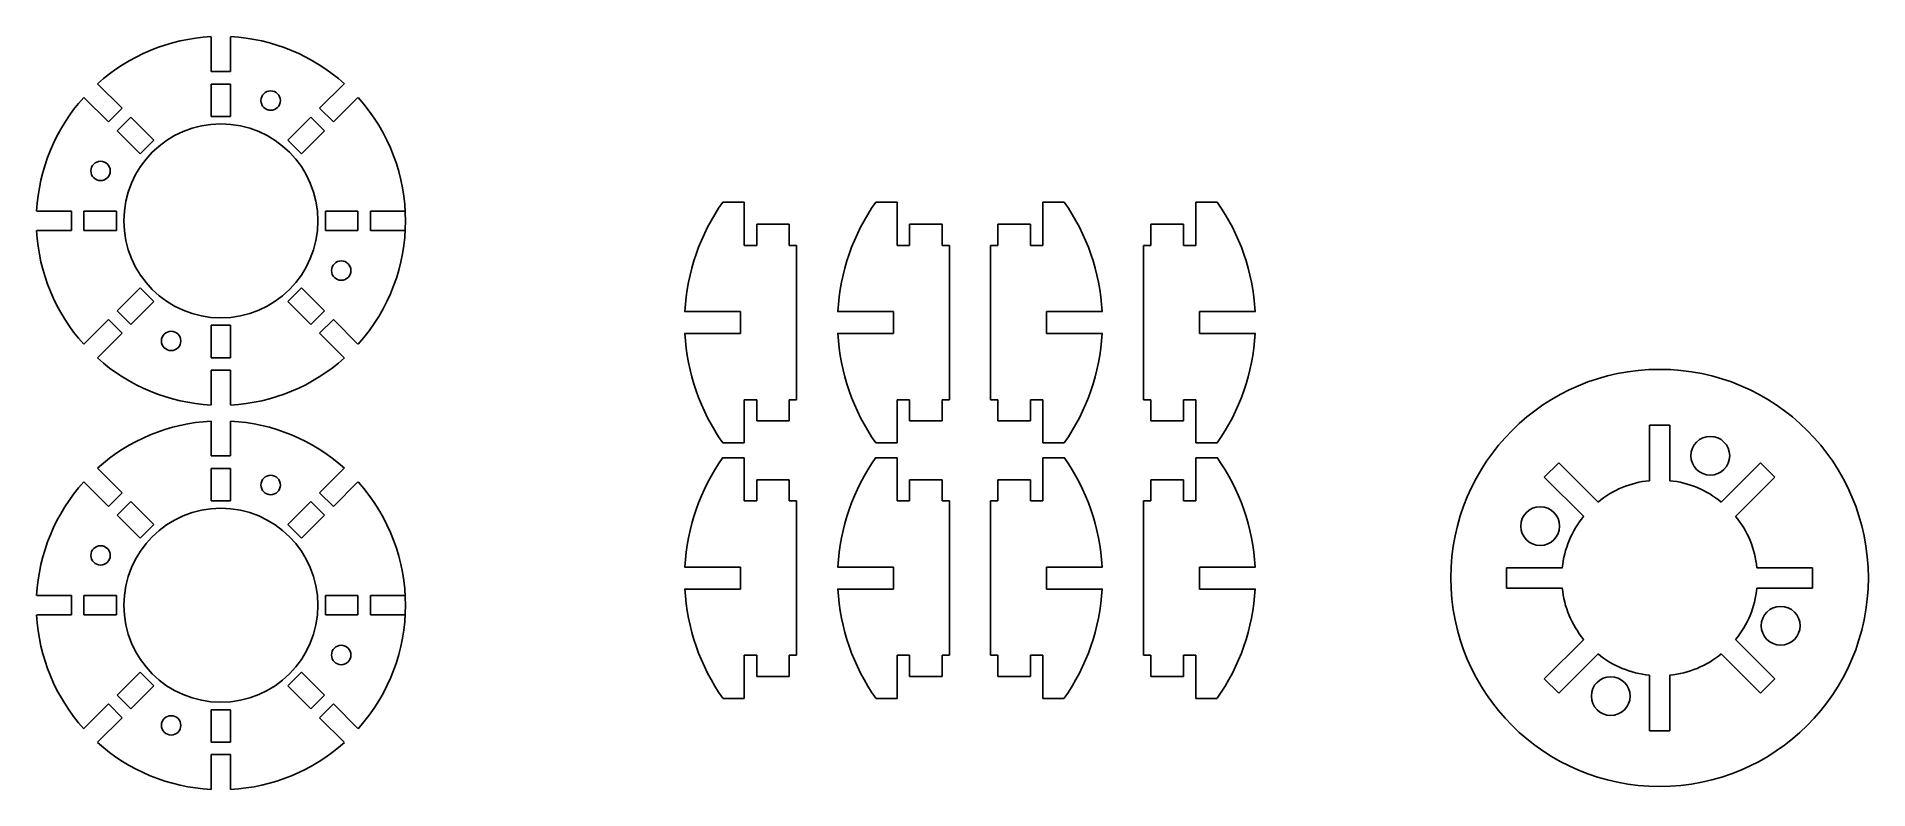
# Model space of a CAD drawing. Header units: inches. Extents: x -1 to 9.3, y 4 to 8.2.
import ezdxf

# ---------------------------------------------------------------- set-up
doc = ezdxf.new("R2010")
doc.units = ezdxf.units.IN
doc.header["$MEASUREMENT"] = 0

# ---------------------------------------------------------------- blocks, each defined once
blk = doc.blocks.new('*U11')
for p, q in [((-0.055, 0.171), (-0.055, -0.026)), ((0.055, -0.026), (0.055, 0.171)), ((-0.055, -0.026), (0.055, -0.026)), ((-0.055, -0.097), (-0.055, -0.281)), ((0.055, -0.281), (0.055, -0.097)), ((-0.055, -0.281), (0.055, -0.281))]:
    blk.add_line(p, q)
blk.add_lwpolyline([(0.055, -0.097), (-0.055, -0.097)])
blk = doc.blocks.new('*U12')
at = {"color": 0, "linetype": 'ByBlock', "lineweight": -2, "transparency": 16777216}
blk.add_blockref('*U11', (0, 5.87), dxfattribs=at)
for p, rotation in [((-0.617, 5.615), 44.99999999999999), ((0.617, 5.615), 315), ((-0.873, 4.997), 89.99999999999997), ((0.873, 4.997), 269.9999999999999), ((-0.617, 4.38), 135), ((0.617, 4.38), 225), ((0, 4.124), 180)]:
    blk.add_blockref('*U11', p, dxfattribs=dict(at, rotation=rotation))
blk = doc.blocks.new('*U17')
for p, q in [((-0.158, 0.058), (0.158, 0.058)), ((0.158, -0.058), (0.158, 0.058)), ((-0.158, -0.058), (0.158, -0.058))]:
    blk.add_line(p, q)
blk = doc.blocks.new('*U18')
at = {"color": 0, "linetype": 'ByBlock', "lineweight": -2, "transparency": 16777216}
for p, rotation in [((8.154, 5.861), 90.00000000000001), ((7.653, 5.653), 135), ((8.655, 5.653), 45.00000000000002), ((7.445, 5.152), 180), ((7.653, 4.651), 225.0000000000001), ((8.655, 4.651), 315.0000000000001), ((8.154, 4.443), 270)]:
    blk.add_blockref('*U17', p, dxfattribs=dict(at, rotation=rotation))
blk.add_blockref('*U17', (8.863, 5.152), dxfattribs=at)
blk = doc.blocks.new('*U20')
for p, q in [((-0.055, 0.171), (-0.055, -0.026)), ((0.055, -0.026), (0.055, 0.171)), ((-0.055, -0.026), (0.055, -0.026)), ((-0.055, -0.097), (-0.055, -0.281)), ((0.055, -0.281), (0.055, -0.097)), ((-0.055, -0.281), (0.055, -0.281))]:
    blk.add_line(p, q)
blk.add_lwpolyline([(0.055, -0.097), (-0.055, -0.097)])
blk = doc.blocks.new('*U22')
at = {"color": 0, "linetype": 'ByBlock', "lineweight": -2, "transparency": 16777216}
blk.add_blockref('*U20', (0, 5.87), dxfattribs=at)
for p, rotation in [((-0.617, 5.615), 44.99999999999999), ((0.617, 5.615), 315), ((-0.873, 4.997), 89.99999999999997), ((0.873, 4.997), 269.9999999999999), ((-0.617, 4.38), 135), ((0.617, 4.38), 225), ((0, 4.124), 180)]:
    blk.add_blockref('*U20', p, dxfattribs=dict(at, rotation=rotation))

msp = doc.modelspace()

# ---------------------------------------------------------------- linework, layer by layer
for p, q in [((2.965, 7.283), (2.845, 7.283)), ((2.965, 7.158), (2.965, 7.283)), ((3.832, 7.283), (3.712, 7.283)), ((3.832, 7.158), (3.832, 7.283)), ((4.659, 7.158), (4.659, 7.283)), ((4.659, 7.283), (4.779, 7.283)), ((5.526, 7.158), (5.526, 7.283)), ((5.526, 7.283), (5.646, 7.283)), ((2.965, 7.158), (2.965, 7.038)), ((3.037, 7.038), (3.037, 7.158)), ((3.037, 7.158), (3.22, 7.158)), ((3.22, 7.158), (3.22, 7.038)), ((3.832, 7.158), (3.832, 7.038)), ((3.903, 7.038), (3.903, 7.158)), ((3.903, 7.158), (4.087, 7.158)), ((4.087, 7.158), (4.087, 7.038)), ((4.404, 7.038), (4.404, 7.158)), ((4.404, 7.158), (4.588, 7.158)), ((4.588, 7.158), (4.588, 7.038)), ((4.659, 7.038), (4.659, 7.158)), ((5.271, 7.038), (5.271, 7.158)), ((5.271, 7.158), (5.455, 7.158)), ((5.455, 7.158), (5.455, 7.038)), ((5.526, 7.038), (5.526, 7.158)), ((2.965, 7.038), (3.037, 7.038)), ((3.22, 7.038), (3.262, 7.038)), ((3.262, 7.038), (3.262, 6.163)), ((3.832, 7.038), (3.903, 7.038)), ((4.087, 7.038), (4.129, 7.038)), ((4.129, 7.038), (4.129, 6.163)), ((4.362, 7.038), (4.362, 6.163)), ((4.362, 7.038), (4.404, 7.038)), ((4.588, 7.038), (4.659, 7.038)), ((5.229, 7.038), (5.229, 6.163)), ((5.229, 7.038), (5.271, 7.038)), ((5.455, 7.038), (5.526, 7.038)), ((2.628, 6.663), (2.945, 6.663)), ((2.945, 6.538), (2.945, 6.663)), ((3.495, 6.663), (3.812, 6.663)), ((3.812, 6.538), (3.812, 6.663)), ((4.996, 6.663), (4.679, 6.663)), ((4.679, 6.538), (4.679, 6.663)), ((5.863, 6.663), (5.546, 6.663)), ((5.546, 6.538), (5.546, 6.663)), ((2.628, 6.538), (2.945, 6.538)), ((3.495, 6.538), (3.812, 6.538)), ((4.996, 6.538), (4.679, 6.538)), ((5.863, 6.538), (5.546, 6.538)), ((2.965, 6.163), (3.037, 6.163)), ((2.965, 6.043), (2.965, 6.163)), ((3.037, 6.163), (3.037, 6.043)), ((3.22, 6.163), (3.262, 6.163)), ((3.22, 6.043), (3.22, 6.163)), ((3.832, 6.163), (3.903, 6.163)), ((3.832, 6.043), (3.832, 6.163)), ((3.903, 6.163), (3.903, 6.043)), ((4.087, 6.163), (4.129, 6.163)), ((4.087, 6.043), (4.087, 6.163)), ((4.362, 6.163), (4.404, 6.163)), ((4.404, 6.163), (4.404, 6.043)), ((4.588, 6.163), (4.659, 6.163)), ((4.588, 6.043), (4.588, 6.163)), ((4.659, 6.163), (4.659, 6.043)), ((5.229, 6.163), (5.271, 6.163)), ((5.271, 6.163), (5.271, 6.043)), ((5.455, 6.163), (5.526, 6.163)), ((5.455, 6.043), (5.455, 6.163)), ((5.526, 6.163), (5.526, 6.043)), ((2.965, 6.043), (2.965, 5.918)), ((3.037, 6.043), (3.22, 6.043)), ((3.832, 6.043), (3.832, 5.918)), ((3.903, 6.043), (4.087, 6.043)), ((4.404, 6.043), (4.588, 6.043)), ((4.659, 6.043), (4.659, 5.918)), ((5.271, 6.043), (5.455, 6.043)), ((5.526, 6.043), (5.526, 5.918)), ((2.965, 5.918), (2.845, 5.918)), ((3.832, 5.918), (3.712, 5.918)), ((4.659, 5.918), (4.779, 5.918)), ((5.526, 5.918), (5.646, 5.918)), ((2.965, 5.834), (2.845, 5.834)), ((2.965, 5.709), (2.965, 5.834)), ((3.832, 5.834), (3.712, 5.834)), ((3.832, 5.709), (3.832, 5.834)), ((4.659, 5.709), (4.659, 5.834)), ((4.659, 5.834), (4.779, 5.834)), ((5.526, 5.709), (5.526, 5.834)), ((5.526, 5.834), (5.646, 5.834)), ((2.965, 5.709), (2.965, 5.589)), ((3.037, 5.589), (3.037, 5.709)), ((3.037, 5.709), (3.22, 5.709)), ((3.22, 5.709), (3.22, 5.589)), ((3.832, 5.709), (3.832, 5.589)), ((3.903, 5.589), (3.903, 5.709)), ((3.903, 5.709), (4.087, 5.709)), ((4.087, 5.709), (4.087, 5.589)), ((4.404, 5.589), (4.404, 5.709)), ((4.404, 5.709), (4.588, 5.709)), ((4.588, 5.709), (4.588, 5.589)), ((4.659, 5.589), (4.659, 5.709)), ((5.271, 5.589), (5.271, 5.709)), ((5.271, 5.709), (5.455, 5.709)), ((5.455, 5.709), (5.455, 5.589)), ((5.526, 5.589), (5.526, 5.709)), ((2.965, 5.589), (3.037, 5.589)), ((3.22, 5.589), (3.262, 5.589)), ((3.262, 5.589), (3.262, 4.714)), ((3.832, 5.589), (3.903, 5.589)), ((4.087, 5.589), (4.129, 5.589)), ((4.129, 5.589), (4.129, 4.714)), ((4.362, 5.589), (4.362, 4.714)), ((4.362, 5.589), (4.404, 5.589)), ((4.588, 5.589), (4.659, 5.589)), ((5.229, 5.589), (5.229, 4.714)), ((5.229, 5.589), (5.271, 5.589)), ((5.455, 5.589), (5.526, 5.589)), ((2.628, 5.214), (2.945, 5.214)), ((2.945, 5.089), (2.945, 5.214)), ((3.495, 5.214), (3.812, 5.214)), ((3.812, 5.089), (3.812, 5.214)), ((4.996, 5.214), (4.679, 5.214)), ((4.679, 5.089), (4.679, 5.214)), ((5.863, 5.214), (5.546, 5.214)), ((5.546, 5.089), (5.546, 5.214)), ((2.628, 5.089), (2.945, 5.089)), ((3.495, 5.089), (3.812, 5.089)), ((4.996, 5.089), (4.679, 5.089)), ((5.863, 5.089), (5.546, 5.089)), ((2.965, 4.714), (3.037, 4.714)), ((2.965, 4.594), (2.965, 4.714)), ((3.037, 4.714), (3.037, 4.594)), ((3.22, 4.714), (3.262, 4.714)), ((3.22, 4.594), (3.22, 4.714)), ((3.832, 4.714), (3.903, 4.714)), ((3.832, 4.594), (3.832, 4.714)), ((3.903, 4.714), (3.903, 4.594)), ((4.087, 4.594), (4.087, 4.714)), ((4.087, 4.714), (4.129, 4.714)), ((4.362, 4.714), (4.404, 4.714)), ((4.404, 4.714), (4.404, 4.594)), ((4.588, 4.714), (4.659, 4.714)), ((4.588, 4.594), (4.588, 4.714)), ((4.659, 4.714), (4.659, 4.594)), ((5.229, 4.714), (5.271, 4.714)), ((5.271, 4.714), (5.271, 4.594)), ((5.455, 4.594), (5.455, 4.714)), ((5.455, 4.714), (5.526, 4.714)), ((5.526, 4.714), (5.526, 4.594)), ((2.965, 4.594), (2.965, 4.469)), ((3.037, 4.594), (3.22, 4.594)), ((3.832, 4.594), (3.832, 4.469)), ((3.903, 4.594), (4.087, 4.594)), ((4.404, 4.594), (4.588, 4.594)), ((4.659, 4.594), (4.659, 4.469)), ((5.271, 4.594), (5.455, 4.594)), ((5.526, 4.594), (5.526, 4.469)), ((2.965, 4.469), (2.845, 4.469)), ((3.832, 4.469), (3.712, 4.469)), ((4.659, 4.469), (4.779, 4.469)), ((5.526, 4.469), (5.646, 4.469))]:
    msp.add_line(p, q)
for centre, radius in [((0.282, 7.859), 0.055), ((0, 7.177), 0.55), ((-0.682, 7.46), 0.055), ((0.682, 6.895), 0.055), ((-0.282, 6.496), 0.055), ((8.154, 5.152), 1.183), ((8.441, 5.845), 0.11), ((0.282, 5.679), 0.055), ((0, 4.997), 0.55), ((7.477, 5.446), 0.11), ((-0.682, 5.28), 0.055), ((8.84, 4.881), 0.11), ((0.682, 4.715), 0.055), ((7.877, 4.482), 0.11), ((-0.282, 4.316), 0.055)]:
    msp.add_circle(centre, radius)
for centre, radius, start, end in [((0, 7.177), 1.046, 93.0148, 131.9852), ((0, 7.177), 1.046, 48.0148, 86.9852), ((0, 7.177), 1.046, 138.0148, 176.9852), ((0, 7.177), 1.046, 318.0148, 41.9852), ((3.812, 6.601), 1.184, 144.7933, 176.9736), ((4.679, 6.601), 1.184, 144.7933, 176.9736), ((3.812, 6.601), 1.184, 3.0264, 35.2067), ((4.679, 6.601), 1.184, 3.0264, 35.2067), ((0, 7.177), 1.046, 183.0148, 221.9852), ((3.812, 6.601), 1.184, 183.0264, 215.2067), ((4.679, 6.601), 1.184, 183.0264, 215.2067), ((3.812, 6.601), 1.184, 324.7933, 356.9736), ((4.679, 6.601), 1.184, 324.7933, 356.9736), ((0, 7.177), 1.046, 228.0148, 266.9852), ((0, 7.177), 1.046, 273.0148, 311.9852), ((0, 4.997), 1.046, 93.0148, 131.9852), ((0, 4.997), 1.046, 48.0148, 86.9852), ((3.812, 5.152), 1.184, 144.7933, 176.9736), ((4.679, 5.152), 1.184, 144.7933, 176.9736), ((3.812, 5.152), 1.184, 3.0264, 35.2067), ((4.679, 5.152), 1.184, 3.0264, 35.2067), ((0, 4.997), 1.046, 138.0148, 176.9852), ((0, 4.997), 1.046, 318.0148, 41.9852), ((8.149, 5.164), 0.542, 95.5772, 129.4228), ((8.159, 5.164), 0.542, 50.5772, 84.4228), ((8.142, 5.157), 0.542, 140.5772, 174.4228), ((8.166, 5.157), 0.542, 5.5772, 39.4228), ((3.812, 5.152), 1.184, 183.0264, 215.2067), ((4.679, 5.152), 1.184, 183.0264, 215.2067), ((3.812, 5.152), 1.184, 324.7933, 356.9736), ((4.679, 5.152), 1.184, 324.7933, 356.9736), ((8.142, 5.147), 0.542, 185.5772, 219.4228), ((8.166, 5.147), 0.542, 320.5772, 354.4228), ((0, 4.997), 1.046, 183.0148, 221.9852), ((8.149, 5.14), 0.542, 230.5772, 264.4228), ((8.159, 5.14), 0.542, 275.5772, 309.4228), ((0, 4.997), 1.046, 228.0148, 266.9852), ((0, 4.997), 1.046, 273.0148, 311.9852)]:
    msp.add_arc(centre, radius, start, end)

# ---------------------------------------------------------------- block references
for name, p in [('*U22', (0, 2.18)), ('*U12', (0, 0)), ('*U18', (0, 0))]:
    msp.add_blockref(name, p)

doc.saveas('drawing.dxf')
